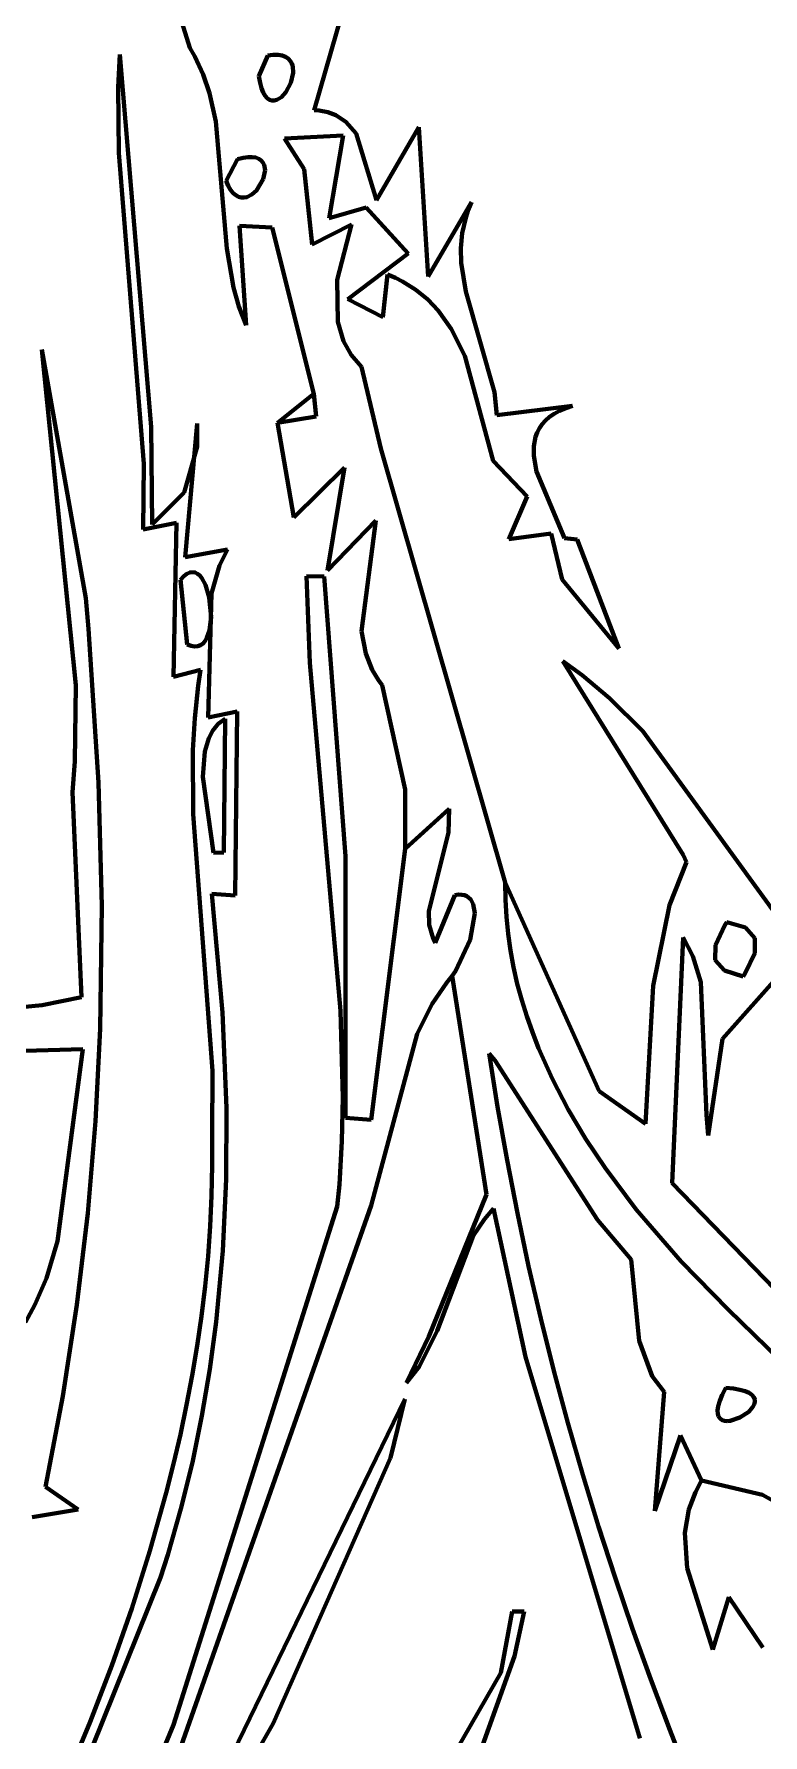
# Model space of a CAD drawing. Header units: millimetres. Extents: x 0 to 10.4, y 0 to 8.2.
# Drawn here: x 6.667 to 7.078, y 2.69 to 3.65 of the extents above; entities that cross this region are included whole.
import ezdxf

# ---------------------------------------------------------------- set-up
doc = ezdxf.new("R2010")
doc.units = ezdxf.units.MM
for name, color, linetype, lineweight in [('color#000000ff', 7, 'CONTINUOUS', 100), ('color#929292ff', 7, 'CONTINUOUS', 100), ('color#ffffffff', 7, 'CONTINUOUS', 100)]:
    doc.layers.add(name, color=color, linetype=linetype, lineweight=lineweight)

msp = doc.modelspace()

# ---------------------------------------------------------------- linework, layer by layer
at = {"layer": 'color#000000ff'}
for p, q in [((6.75461, 3.64187), (6.70283, 3.80835)), ((6.84469, 3.67582), (6.8248, 3.60665)), ((6.71434, 3.61954), (6.71516, 3.63806)), ((6.71516, 3.63806), (6.73298, 3.4279)), ((6.75745, 3.63688), (6.75461, 3.64187)), ((6.79864, 3.6374), (6.7936, 3.62582)), ((6.80177, 3.6378), (6.79864, 3.6374)), ((6.80446, 3.6378), (6.80177, 3.6378)), ((6.80673, 3.63742), (6.80446, 3.6378)), ((6.80862, 3.63672), (6.80673, 3.63742)), ((6.76216, 3.62669), (6.75745, 3.63688)), ((6.81013, 3.63572), (6.80862, 3.63672)), ((6.8113, 3.63447), (6.81013, 3.63572)), ((6.81214, 3.63301), (6.8113, 3.63447)), ((6.81162, 3.62196), (6.81294, 3.62774)), ((6.81268, 3.63138), (6.81214, 3.63301)), ((6.81294, 3.62774), (6.81268, 3.63138)), ((6.71474, 3.58256), (6.71434, 3.61954)), ((6.76575, 3.61627), (6.76216, 3.62669)), ((6.7936, 3.62582), (6.79427, 3.62212)), ((6.79427, 3.62212), (6.79509, 3.61905)), ((6.79509, 3.61905), (6.79607, 3.61659)), ((6.80877, 3.61671), (6.81162, 3.62196)), ((6.76941, 3.60027), (6.76575, 3.61627)), ((6.79607, 3.61659), (6.79716, 3.6147)), ((6.79716, 3.6147), (6.79835, 3.61333)), ((6.79835, 3.61333), (6.79962, 3.61246)), ((6.79962, 3.61246), (6.80094, 3.61203)), ((6.80094, 3.61203), (6.8023, 3.61201)), ((6.8023, 3.61201), (6.80366, 3.61236)), ((6.80366, 3.61236), (6.80633, 3.61403)), ((6.80633, 3.61403), (6.80877, 3.61671)), ((6.77548, 3.52851), (6.76941, 3.60027)), ((6.8248, 3.60665), (6.82755, 3.60642)), ((6.82755, 3.60642), (6.83256, 3.60542)), ((6.83256, 3.60542), (6.83698, 3.60374)), ((6.83698, 3.60374), (6.84259, 3.6001)), ((6.84259, 3.6001), (6.84839, 3.59351)), ((6.84108, 3.59236), (6.80816, 3.59072)), ((6.80816, 3.59072), (6.81924, 3.57333)), ((6.83322, 3.54567), (6.84108, 3.59236)), ((6.84839, 3.59351), (6.85998, 3.55593)), ((6.85998, 3.55593), (6.88391, 3.59705)), ((6.88391, 3.59705), (6.88914, 3.51285)), ((6.72867, 3.40716), (6.71474, 3.58256)), ((6.78476, 3.57982), (6.78158, 3.57906)), ((6.78754, 3.58018), (6.78476, 3.57982)), ((6.78991, 3.58017), (6.78754, 3.58018)), ((6.79192, 3.57983), (6.78991, 3.58017)), ((6.79356, 3.57919), (6.79192, 3.57983)), ((6.78158, 3.57906), (6.77512, 3.56675)), ((6.79487, 3.5783), (6.79356, 3.57919)), ((6.79586, 3.57718), (6.79487, 3.5783)), ((6.79654, 3.57587), (6.79586, 3.57718)), ((6.79614, 3.56769), (6.79709, 3.57282)), ((6.79709, 3.57282), (6.79654, 3.57587)), ((6.81924, 3.57333), (6.82362, 3.53081)), ((6.77512, 3.56675), (6.77637, 3.56392)), ((6.77637, 3.56392), (6.77771, 3.56164)), ((6.77771, 3.56164), (6.77914, 3.55988)), ((6.7897, 3.55897), (6.79234, 3.56132)), ((6.79234, 3.56132), (6.79614, 3.56769)), ((6.77914, 3.55988), (6.78062, 3.5586)), ((6.78062, 3.5586), (6.78214, 3.55775)), ((6.78214, 3.55775), (6.78368, 3.55732)), ((6.78368, 3.55732), (6.78523, 3.55726)), ((6.78523, 3.55726), (6.78676, 3.55754)), ((6.78676, 3.55754), (6.7897, 3.55897)), ((6.85418, 3.55177), (6.83322, 3.54567)), ((6.87778, 3.52577), (6.85418, 3.55177)), ((6.88914, 3.51285), (6.91351, 3.55475)), ((6.91351, 3.55475), (6.91171, 3.55029)), ((6.80121, 3.54048), (6.78277, 3.54143)), ((6.78277, 3.54143), (6.78639, 3.48524)), ((6.82362, 3.53081), (6.84587, 3.54208)), ((6.84587, 3.54208), (6.83783, 3.51089)), ((6.91025, 3.54589), (6.90829, 3.53726)), ((6.91171, 3.55029), (6.91025, 3.54589)), ((6.82455, 3.4466), (6.80121, 3.54048)), ((6.90829, 3.53726), (6.90747, 3.52882)), ((6.77923, 3.5066), (6.77548, 3.52851)), ((6.84374, 3.50008), (6.87778, 3.52577)), ((6.90747, 3.52882), (6.90763, 3.52054)), ((6.86621, 3.51384), (6.86358, 3.48983)), ((6.87058, 3.512), (6.86621, 3.51384)), ((6.90763, 3.52054), (6.91025, 3.50432)), ((6.78229, 3.49583), (6.77923, 3.5066)), ((6.83783, 3.51089), (6.83813, 3.48724)), ((6.87469, 3.50995), (6.87058, 3.512)), ((6.88221, 3.50523), (6.87469, 3.50995)), ((6.88885, 3.49976), (6.88221, 3.50523)), ((6.91025, 3.50432), (6.92654, 3.44756)), ((6.78639, 3.48524), (6.78229, 3.49583)), ((6.86358, 3.48983), (6.84374, 3.50008)), ((6.89468, 3.49362), (6.88885, 3.49976)), ((6.90206, 3.48333), (6.89468, 3.49362)), ((6.83813, 3.48724), (6.84143, 3.47622)), ((6.84143, 3.47622), (6.84563, 3.46862)), ((6.90977, 3.46801), (6.90206, 3.48333)), ((6.69045, 3.28226), (6.67129, 3.47159)), ((6.67129, 3.47159), (6.696, 3.33129)), ((6.84563, 3.46862), (6.85151, 3.46178)), ((6.92577, 3.40877), (6.90977, 3.46801)), ((6.85151, 3.46178), (6.86231, 3.41575)), ((6.82584, 3.43382), (6.82455, 3.4466)), ((6.92654, 3.44756), (6.92787, 3.43463)), ((6.92787, 3.43463), (6.97053, 3.43983)), ((6.96317, 3.43702), (6.96013, 3.43536)), ((6.96663, 3.43851), (6.96317, 3.43702)), ((6.97053, 3.43983), (6.96663, 3.43851)), ((6.73298, 3.4279), (6.73347, 3.37282)), ((6.75884, 3.42984), (6.75204, 3.35453)), ((6.75892, 3.41675), (6.75884, 3.42984)), ((6.80418, 3.43025), (6.82584, 3.43382)), ((6.81337, 3.37687), (6.80418, 3.43025)), ((6.95181, 3.42721), (6.95059, 3.42485)), ((6.95335, 3.42945), (6.95181, 3.42721)), ((6.95524, 3.43156), (6.95335, 3.42945)), ((6.95749, 3.43354), (6.95524, 3.43156)), ((6.96013, 3.43536), (6.95749, 3.43354)), ((6.75155, 3.39087), (6.75892, 3.41675)), ((6.94968, 3.42237), (6.94869, 3.41713)), ((6.94869, 3.41713), (6.9487, 3.41157)), ((6.95059, 3.42485), (6.94968, 3.42237)), ((6.7284, 3.37001), (6.72867, 3.40716)), ((6.86231, 3.41575), (6.93256, 3.17091)), ((6.94489, 3.38859), (6.92577, 3.40877)), ((6.9487, 3.41157), (6.95023, 3.40281)), ((6.84194, 3.40511), (6.81337, 3.37687)), ((6.8323, 3.34691), (6.84194, 3.40511)), ((6.95023, 3.40281), (6.96592, 3.36509)), ((6.73347, 3.37282), (6.75155, 3.39087)), ((6.93464, 3.36452), (6.94489, 3.38859)), ((6.74712, 3.3738), (6.7284, 3.37001)), ((6.74549, 3.28696), (6.74712, 3.3738)), ((6.85956, 3.37504), (6.8323, 3.34691)), ((6.85147, 3.31275), (6.85956, 3.37504)), ((6.75204, 3.35453), (6.776, 3.35872)), ((6.776, 3.35872), (6.77134, 3.34971)), ((6.95839, 3.36776), (6.93464, 3.36452)), ((6.96457, 3.34176), (6.95839, 3.36776)), ((6.96592, 3.36509), (6.97311, 3.36449)), ((6.97311, 3.36449), (6.99655, 3.30285)), ((6.77134, 3.34971), (6.76693, 3.33394)), ((6.75131, 3.34364), (6.74953, 3.34167)), ((6.74953, 3.34167), (6.75316, 3.30524)), ((6.75301, 3.34499), (6.75131, 3.34364)), ((6.75464, 3.34577), (6.75301, 3.34499)), ((6.75619, 3.34602), (6.75464, 3.34577)), ((6.75766, 3.34579), (6.75619, 3.34602)), ((6.75903, 3.34512), (6.75766, 3.34579)), ((6.76032, 3.34405), (6.75903, 3.34512)), ((6.7615, 3.34262), (6.76032, 3.34405)), ((6.76353, 3.33887), (6.7615, 3.34262)), ((6.99655, 3.30285), (6.96457, 3.34176)), ((6.696, 3.33129), (6.69759, 3.31399)), ((6.76569, 3.33161), (6.76353, 3.33887)), ((6.76693, 3.33394), (6.76512, 3.26399)), ((6.76666, 3.3207), (6.76569, 3.33161)), ((6.76577, 3.31307), (6.76666, 3.3207)), ((6.69759, 3.31399), (6.70329, 3.22729)), ((6.76432, 3.30888), (6.76577, 3.31307)), ((6.85389, 3.30008), (6.85147, 3.31275)), ((6.75316, 3.30524), (6.75538, 3.30437)), ((6.75538, 3.30437), (6.75738, 3.30404)), ((6.75738, 3.30404), (6.75917, 3.30419)), ((6.75917, 3.30419), (6.76076, 3.3048)), ((6.76076, 3.3048), (6.76214, 3.30581)), ((6.76214, 3.30581), (6.76333, 3.30719)), ((6.76333, 3.30719), (6.76432, 3.30888)), ((6.85758, 3.29094), (6.85389, 3.30008)), ((6.68989, 3.2391), (6.69045, 3.28226)), ((6.76079, 3.29082), (6.74549, 3.28696)), ((6.75942, 3.28177), (6.76079, 3.29082)), ((6.8611, 3.28505), (6.85758, 3.29094)), ((6.8632, 3.28219), (6.8611, 3.28505)), ((6.87609, 3.22328), (6.8632, 3.28219)), ((6.75745, 3.26368), (6.75942, 3.28177)), ((6.75641, 3.24559), (6.75745, 3.26368)), ((6.76512, 3.26399), (6.78139, 3.26734)), ((6.77455, 3.2633), (6.77071, 3.26035)), ((6.77393, 3.18776), (6.77455, 3.2633)), ((6.78139, 3.26734), (6.78026, 3.16355)), ((6.76767, 3.25667), (6.76537, 3.25234)), ((6.77071, 3.26035), (6.76767, 3.25667)), ((6.75658, 3.20942), (6.75641, 3.24559)), ((6.76312, 3.24486), (6.76201, 3.23054)), ((6.76537, 3.25234), (6.76312, 3.24486)), ((6.68849, 3.22182), (6.68989, 3.2391)), ((6.70329, 3.22729), (6.70502, 3.15782)), ((6.76201, 3.23054), (6.76808, 3.18763)), ((6.69366, 3.10614), (6.68849, 3.22182)), ((6.87614, 3.1898), (6.87609, 3.22328)), ((6.76739, 3.06463), (6.75658, 3.20942)), ((6.90084, 3.21246), (6.87614, 3.1898)), ((6.90045, 3.19908), (6.90084, 3.21246)), ((6.88937, 3.15478), (6.90045, 3.19908)), ((6.76808, 3.18763), (6.77393, 3.18776)), ((6.93256, 3.17091), (6.93265, 3.16118)), ((6.70502, 3.15782), (6.70405, 3.08836)), ((6.78026, 3.16355), (6.7671, 3.16456)), ((6.7671, 3.16456), (6.77315, 3.09763)), ((6.90409, 3.16382), (6.89297, 3.13677)), ((6.90616, 3.16406), (6.90409, 3.16382)), ((6.90798, 3.16402), (6.90616, 3.16406)), ((6.90958, 3.16371), (6.90798, 3.16402)), ((6.91096, 3.16314), (6.90958, 3.16371)), ((6.9131, 3.16133), (6.91096, 3.16314)), ((6.91448, 3.15872), (6.9131, 3.16133)), ((6.9153, 3.15361), (6.91448, 3.15872)), ((6.93265, 3.16118), (6.93318, 3.15153)), ((6.88971, 3.14706), (6.88937, 3.15478)), ((6.91271, 3.13858), (6.9153, 3.15361)), ((6.93318, 3.15153), (6.93413, 3.14196)), ((6.89181, 3.13934), (6.88971, 3.14706)), ((6.89297, 3.13677), (6.89181, 3.13934)), ((6.90453, 3.12081), (6.91271, 3.13858)), ((6.93413, 3.14196), (6.93548, 3.13248)), ((6.93548, 3.13248), (6.93723, 3.12308)), ((6.90261, 3.11825), (6.90453, 3.12081)), ((6.93723, 3.12308), (6.93935, 3.11377)), ((6.92204, 2.99491), (6.90261, 3.11825)), ((6.93935, 3.11377), (6.94183, 3.10455)), ((6.65979, 3.10062), (6.67148, 3.10176)), ((6.67148, 3.10176), (6.69366, 3.10614)), ((6.94183, 3.10455), (6.94466, 3.09543)), ((6.77315, 3.09763), (6.7753, 3.04383)), ((6.94466, 3.09543), (6.94782, 3.0864)), ((6.70405, 3.08836), (6.70143, 3.03634)), ((6.94782, 3.0864), (6.9513, 3.07747)), ((6.69436, 3.07683), (6.65525, 3.07568)), ((6.68011, 2.96846), (6.69436, 3.07683)), ((6.92665, 3.07068), (6.92352, 3.07443)), ((6.92352, 3.07443), (6.92825, 3.04426)), ((6.9513, 3.07747), (6.95915, 3.05992)), ((6.76721, 3.02834), (6.76739, 3.06463)), ((6.98452, 2.98052), (6.92665, 3.07068)), ((6.95915, 3.05992), (6.9681, 3.04279)), ((6.7753, 3.04383), (6.77512, 3.00345)), ((6.92825, 3.04426), (6.93354, 3.01422)), ((6.9681, 3.04279), (6.97802, 3.02611)), ((6.70143, 3.03634), (6.69713, 2.98443)), ((6.76732, 3.01118), (6.76721, 3.02834)), ((6.97802, 3.02611), (6.98881, 3.00989)), ((6.93354, 3.01422), (6.93937, 2.98431)), ((6.76698, 2.99409), (6.76732, 3.01118)), ((6.98881, 3.00989), (7.00635, 2.98648)), ((6.76619, 2.97705), (6.76698, 2.99409)), ((6.77512, 3.00345), (6.77325, 2.96316)), ((6.88943, 2.9147), (6.92204, 2.99491)), ((6.69713, 2.98443), (6.69106, 2.9327)), ((6.92593, 2.987), (6.92082, 2.98105)), ((6.94404, 2.90326), (6.92593, 2.987)), ((7.00635, 2.98648), (7.03168, 2.95707)), ((6.76497, 2.96007), (6.76619, 2.97705)), ((6.92082, 2.98105), (6.91452, 2.97147)), ((6.93937, 2.98431), (6.94573, 2.95453)), ((7.00345, 2.9582), (6.98452, 2.98052)), ((6.67381, 2.94769), (6.68011, 2.96846)), ((6.91452, 2.97147), (6.89423, 2.91801)), ((6.76333, 2.94316), (6.76497, 2.96007)), ((6.77325, 2.96316), (6.76955, 2.92303)), ((7.00804, 2.91223), (7.00345, 2.9582)), ((7.03168, 2.95707), (7.05835, 2.92988)), ((6.66734, 2.93263), (6.67381, 2.94769)), ((6.94573, 2.95453), (6.95262, 2.92488)), ((6.76129, 2.92631), (6.76333, 2.94316)), ((6.66204, 2.92289), (6.66734, 2.93263)), ((6.69106, 2.9327), (6.68315, 2.88118)), ((7.05835, 2.92988), (7.10935, 2.8801)), ((6.75887, 2.90952), (6.76129, 2.92631)), ((6.76955, 2.92303), (6.766, 2.89642)), ((6.89423, 2.91801), (6.88401, 2.89772)), ((6.95262, 2.92488), (6.96002, 2.89537)), ((6.75607, 2.8928), (6.75887, 2.90952)), ((6.87687, 2.88859), (6.88943, 2.9147)), ((7.01544, 2.89234), (7.00804, 2.91223)), ((7.0084, 2.68817), (6.94404, 2.90326)), ((6.75291, 2.87614), (6.75607, 2.8928)), ((6.766, 2.89642), (6.76153, 2.86995)), ((6.88401, 2.89772), (6.87687, 2.88859)), ((6.96002, 2.89537), (6.96792, 2.86599)), ((7.02222, 2.88358), (7.01544, 2.89234)), ((6.68315, 2.88118), (6.67333, 2.82991)), ((7.01685, 2.81639), (7.02222, 2.88358)), ((7.05487, 2.88182), (7.05346, 2.87842)), ((7.05688, 2.88575), (7.05487, 2.88182)), ((7.06126, 2.88535), (7.05688, 2.88575)), ((7.06488, 2.88473), (7.06126, 2.88535)), ((7.06777, 2.8839), (7.06488, 2.88473)), ((7.06999, 2.88292), (7.06777, 2.8839)), ((7.0716, 2.88179), (7.06999, 2.88292)), ((7.07264, 2.88055), (7.0716, 2.88179)), ((7.07317, 2.87923), (7.07264, 2.88055)), ((7.07323, 2.87785), (7.07317, 2.87923)), ((6.74941, 2.85955), (6.75291, 2.87614)), ((6.76153, 2.86995), (6.75611, 2.84364)), ((7.0526, 2.87553), (7.05224, 2.87311)), ((7.05224, 2.87311), (7.05232, 2.87114)), ((7.05232, 2.87114), (7.0528, 2.86959)), ((7.05346, 2.87842), (7.0526, 2.87553)), ((7.0528, 2.86959), (7.05363, 2.86844)), ((7.06488, 2.86901), (7.06983, 2.87234)), ((7.06983, 2.87234), (7.07215, 2.87504)), ((7.07215, 2.87504), (7.07287, 2.87644)), ((7.07287, 2.87644), (7.07323, 2.87785)), ((6.96792, 2.86599), (6.97631, 2.83676)), ((7.05363, 2.86844), (7.05476, 2.86765)), ((7.05476, 2.86765), (7.05613, 2.8672)), ((7.05613, 2.8672), (7.05769, 2.86705)), ((7.05769, 2.86705), (7.0594, 2.86719)), ((7.0594, 2.86719), (7.06488, 2.86901)), ((6.74558, 2.84302), (6.74941, 2.85955)), ((7.0314, 2.85883), (7.01685, 2.81639)), ((7.04326, 2.83353), (7.0314, 2.85883)), ((6.74142, 2.82656), (6.74558, 2.84302)), ((6.75611, 2.84364), (6.74968, 2.81752)), ((6.97631, 2.83676), (6.98519, 2.80767)), ((7.07767, 2.82545), (7.04326, 2.83353)), ((6.67333, 2.82991), (6.69169, 2.81712)), ((6.73223, 2.79384), (6.74142, 2.82656)), ((7.12823, 2.79683), (7.07767, 2.82545)), ((6.69169, 2.81712), (6.66585, 2.81287)), ((6.74968, 2.81752), (6.74222, 2.79162)), ((6.98519, 2.80767), (6.99453, 2.77872)), ((6.72193, 2.7614), (6.73223, 2.79384)), ((6.74222, 2.79162), (6.73808, 2.77876)), ((6.73808, 2.77876), (6.65771, 2.57911)), ((6.99453, 2.77872), (7.00433, 2.74992)), ((6.71065, 2.72923), (6.72193, 2.7614)), ((6.93003, 2.72498), (6.93642, 2.75959)), ((6.93642, 2.75959), (6.94325, 2.75961)), ((6.94325, 2.75961), (6.93785, 2.73436)), ((7.00433, 2.74992), (7.01458, 2.72128)), ((6.69849, 2.69735), (6.71065, 2.72923)), ((6.93785, 2.73436), (6.8958, 2.61801)), ((6.81971, 2.53341), (6.93003, 2.72498)), ((7.01458, 2.72128), (7.02527, 2.69278)), ((6.67887, 2.65008), (6.69849, 2.69735)), ((7.02527, 2.69278), (7.03638, 2.66445))]:
    msp.add_line(p, q, dxfattribs=at)
at = {"layer": 'color#929292ff'}
for p, q in [((6.7936, 3.62582), (6.79864, 3.6374)), ((6.79864, 3.6374), (6.80177, 3.6378)), ((6.80177, 3.6378), (6.80446, 3.6378)), ((6.80446, 3.6378), (6.80673, 3.63742)), ((6.80673, 3.63742), (6.80862, 3.63672)), ((6.80862, 3.63672), (6.81013, 3.63572)), ((6.81013, 3.63572), (6.8113, 3.63447)), ((6.8113, 3.63447), (6.81214, 3.63301)), ((6.81294, 3.62774), (6.81162, 3.62196)), ((6.81214, 3.63301), (6.81268, 3.63138)), ((6.81268, 3.63138), (6.81294, 3.62774)), ((6.79427, 3.62212), (6.7936, 3.62582)), ((6.79509, 3.61905), (6.79427, 3.62212)), ((6.79607, 3.61659), (6.79509, 3.61905)), ((6.81162, 3.62196), (6.80877, 3.61671)), ((6.79716, 3.6147), (6.79607, 3.61659)), ((6.79835, 3.61333), (6.79716, 3.6147)), ((6.79962, 3.61246), (6.79835, 3.61333)), ((6.80094, 3.61203), (6.79962, 3.61246)), ((6.8023, 3.61201), (6.80094, 3.61203)), ((6.80366, 3.61236), (6.8023, 3.61201)), ((6.80633, 3.61403), (6.80366, 3.61236)), ((6.80877, 3.61671), (6.80633, 3.61403)), ((6.80418, 3.43025), (6.82455, 3.4466)), ((6.82455, 3.4466), (6.82584, 3.43382)), ((6.82584, 3.43382), (6.80418, 3.43025)), ((6.8205, 3.34381), (6.83044, 3.3436)), ((6.8223, 3.29474), (6.8205, 3.34381)), ((6.83044, 3.3436), (6.84253, 3.18582)), ((6.83958, 3.09859), (6.8223, 3.29474)), ((6.96498, 3.29575), (6.97595, 3.28783)), ((7.0329, 3.18658), (6.96498, 3.29575)), ((6.97595, 3.28783), (6.99132, 3.27497)), ((6.99132, 3.27497), (7.01004, 3.25626)), ((7.01004, 3.25626), (7.08795, 3.1491)), ((6.87614, 3.1898), (6.90084, 3.21246)), ((6.90084, 3.21246), (6.90045, 3.19908)), ((6.90045, 3.19908), (6.88937, 3.15478)), ((6.85696, 3.03701), (6.87614, 3.1898)), ((7.03471, 3.18231), (7.0329, 3.18658)), ((6.84253, 3.18582), (6.84243, 3.03811)), ((7.02517, 3.15807), (7.03471, 3.18231)), ((6.93265, 3.16118), (6.93256, 3.17091)), ((6.93256, 3.17091), (6.98549, 3.0531)), ((6.89297, 3.13677), (6.90409, 3.16382)), ((6.90409, 3.16382), (6.90616, 3.16406)), ((6.90616, 3.16406), (6.90798, 3.16402)), ((6.90798, 3.16402), (6.90958, 3.16371)), ((6.90958, 3.16371), (6.91096, 3.16314)), ((6.91096, 3.16314), (6.9131, 3.16133)), ((6.9131, 3.16133), (6.91448, 3.15872)), ((6.91448, 3.15872), (6.9153, 3.15361)), ((6.93318, 3.15153), (6.93265, 3.16118)), ((7.0159, 3.11256), (7.02517, 3.15807)), ((6.88937, 3.15478), (6.88971, 3.14706)), ((6.9153, 3.15361), (6.91271, 3.13858)), ((6.93413, 3.14196), (6.93318, 3.15153)), ((7.05754, 3.14856), (7.05635, 3.14675)), ((7.06805, 3.14542), (7.05754, 3.14856)), ((6.88971, 3.14706), (6.89181, 3.13934)), ((6.89181, 3.13934), (6.89297, 3.13677)), ((6.91271, 3.13858), (6.90453, 3.12081)), ((6.93548, 3.13248), (6.93413, 3.14196)), ((7.0328, 3.13995), (7.02664, 3.00125)), ((7.03823, 3.12939), (7.0328, 3.13995)), ((7.05635, 3.14675), (7.05101, 3.1356)), ((7.07327, 3.13957), (7.06805, 3.14542)), ((7.0732, 3.13102), (7.07327, 3.13957)), ((6.93723, 3.12308), (6.93548, 3.13248)), ((7.04285, 3.11462), (7.03823, 3.12939)), ((7.05101, 3.1356), (7.05094, 3.12707)), ((7.06783, 3.11976), (7.0732, 3.13102)), ((6.90453, 3.12081), (6.90261, 3.11825)), ((6.93935, 3.11377), (6.93723, 3.12308)), ((7.05094, 3.12707), (7.05615, 3.12118)), ((7.08831, 3.12003), (7.05506, 3.08277)), ((7.05615, 3.12118), (7.06663, 3.11793)), ((7.06663, 3.11793), (7.06783, 3.11976)), ((6.89951, 3.11444), (6.8914, 3.10251)), ((6.90261, 3.11825), (6.89951, 3.11444)), ((6.94183, 3.10455), (6.93935, 3.11377)), ((7.01166, 3.03476), (7.0159, 3.11256)), ((7.04595, 3.03979), (7.04285, 3.11462)), ((6.8914, 3.10251), (6.88294, 3.08557)), ((6.94466, 3.09543), (6.94183, 3.10455)), ((6.84097, 3.04953), (6.83958, 3.09859)), ((6.94782, 3.0864), (6.94466, 3.09543)), ((6.88294, 3.08557), (6.85687, 2.98876)), ((6.9513, 3.07747), (6.94782, 3.0864)), ((7.05506, 3.08277), (7.04688, 3.02815)), ((6.95915, 3.05992), (6.9513, 3.07747)), ((6.9681, 3.04279), (6.95915, 3.05992)), ((6.98549, 3.0531), (7.01166, 3.03476)), ((6.84047, 3.02499), (6.84097, 3.04953)), ((6.97802, 3.02611), (6.9681, 3.04279)), ((6.84243, 3.03811), (6.85696, 3.03701)), ((7.04688, 3.02815), (7.04595, 3.03979)), ((6.839, 3.00045), (6.84047, 3.02499)), ((6.98881, 3.00989), (6.97802, 3.02611)), ((7.00635, 2.98648), (6.98881, 3.00989)), ((6.83786, 2.98817), (6.839, 3.00045)), ((7.02664, 3.00125), (7.1079, 2.91726)), ((6.85687, 2.98876), (6.73091, 2.63011)), ((6.74556, 2.69572), (6.83786, 2.98817)), ((7.03168, 2.95707), (7.00635, 2.98648)), ((7.05835, 2.92988), (7.03168, 2.95707)), ((7.10935, 2.8801), (7.05835, 2.92988)), ((6.76692, 2.6549), (6.87592, 2.8795)), ((6.87592, 2.8795), (6.86784, 2.84628)), ((7.05346, 2.87842), (7.05487, 2.88182)), ((7.05487, 2.88182), (7.05688, 2.88575)), ((7.05688, 2.88575), (7.06126, 2.88535)), ((7.06126, 2.88535), (7.06488, 2.88473)), ((7.06488, 2.88473), (7.06777, 2.8839)), ((7.06777, 2.8839), (7.06999, 2.88292)), ((7.06999, 2.88292), (7.0716, 2.88179)), ((7.0716, 2.88179), (7.07264, 2.88055)), ((7.07264, 2.88055), (7.07317, 2.87923)), ((7.07317, 2.87923), (7.07323, 2.87785)), ((7.05224, 2.87311), (7.0526, 2.87553)), ((7.05232, 2.87114), (7.05224, 2.87311)), ((7.0528, 2.86959), (7.05232, 2.87114)), ((7.0526, 2.87553), (7.05346, 2.87842)), ((7.05363, 2.86844), (7.0528, 2.86959)), ((7.06983, 2.87234), (7.06488, 2.86901)), ((7.07215, 2.87504), (7.06983, 2.87234)), ((7.07287, 2.87644), (7.07215, 2.87504)), ((7.07323, 2.87785), (7.07287, 2.87644)), ((7.05476, 2.86765), (7.05363, 2.86844)), ((7.05613, 2.8672), (7.05476, 2.86765)), ((7.05769, 2.86705), (7.05613, 2.8672)), ((7.0594, 2.86719), (7.05769, 2.86705)), ((7.06488, 2.86901), (7.0594, 2.86719)), ((6.86784, 2.84628), (6.80172, 2.69652)), ((7.03972, 2.82698), (7.04326, 2.83353)), ((7.04326, 2.83353), (7.07767, 2.82545)), ((7.03605, 2.81713), (7.03972, 2.82698)), ((7.07767, 2.82545), (7.12823, 2.79683)), ((7.03384, 2.80394), (7.03605, 2.81713)), ((7.0351, 2.78412), (7.03384, 2.80394)), ((7.04955, 2.73811), (7.0351, 2.78412)), ((7.05865, 2.76778), (7.04955, 2.73811)), ((7.07785, 2.73928), (7.05865, 2.76778)), ((6.80172, 2.69652), (6.70158, 2.52201)), ((6.72139, 2.63784), (6.74556, 2.69572))]:
    msp.add_line(p, q, dxfattribs=at)
at = {"layer": 'color#ffffffff'}
for p, q in [((6.70283, 3.80835), (6.75461, 3.64187)), ((6.8248, 3.60665), (6.84469, 3.67582)), ((6.71516, 3.63806), (6.71434, 3.61954)), ((6.73298, 3.4279), (6.71516, 3.63806)), ((6.75461, 3.64187), (6.75745, 3.63688)), ((6.75745, 3.63688), (6.76216, 3.62669)), ((6.71434, 3.61954), (6.71474, 3.58256)), ((6.76216, 3.62669), (6.76575, 3.61627)), ((6.76575, 3.61627), (6.76941, 3.60027)), ((6.76941, 3.60027), (6.77548, 3.52851)), ((6.82755, 3.60642), (6.8248, 3.60665)), ((6.83256, 3.60542), (6.82755, 3.60642)), ((6.83698, 3.60374), (6.83256, 3.60542)), ((6.84259, 3.6001), (6.83698, 3.60374)), ((6.84839, 3.59351), (6.84259, 3.6001)), ((6.80816, 3.59072), (6.84108, 3.59236)), ((6.81924, 3.57333), (6.80816, 3.59072)), ((6.84108, 3.59236), (6.83322, 3.54567)), ((6.85998, 3.55593), (6.84839, 3.59351)), ((6.88391, 3.59705), (6.85998, 3.55593)), ((6.88914, 3.51285), (6.88391, 3.59705)), ((6.71474, 3.58256), (6.72867, 3.40716)), ((6.78158, 3.57906), (6.78476, 3.57982)), ((6.78476, 3.57982), (6.78754, 3.58018)), ((6.78754, 3.58018), (6.78991, 3.58017)), ((6.78991, 3.58017), (6.79192, 3.57983)), ((6.79192, 3.57983), (6.79356, 3.57919)), ((6.77512, 3.56675), (6.78158, 3.57906)), ((6.79356, 3.57919), (6.79487, 3.5783)), ((6.79487, 3.5783), (6.79586, 3.57718)), ((6.79586, 3.57718), (6.79654, 3.57587)), ((6.79709, 3.57282), (6.79614, 3.56769)), ((6.79654, 3.57587), (6.79709, 3.57282)), ((6.82362, 3.53081), (6.81924, 3.57333)), ((6.77637, 3.56392), (6.77512, 3.56675)), ((6.77771, 3.56164), (6.77637, 3.56392)), ((6.77914, 3.55988), (6.77771, 3.56164)), ((6.79234, 3.56132), (6.7897, 3.55897)), ((6.79614, 3.56769), (6.79234, 3.56132)), ((6.78062, 3.5586), (6.77914, 3.55988)), ((6.78214, 3.55775), (6.78062, 3.5586)), ((6.78368, 3.55732), (6.78214, 3.55775)), ((6.78523, 3.55726), (6.78368, 3.55732)), ((6.78676, 3.55754), (6.78523, 3.55726)), ((6.7897, 3.55897), (6.78676, 3.55754)), ((6.83322, 3.54567), (6.85418, 3.55177)), ((6.85418, 3.55177), (6.87778, 3.52577)), ((6.91351, 3.55475), (6.88914, 3.51285)), ((6.91171, 3.55029), (6.91351, 3.55475)), ((6.78639, 3.48524), (6.78277, 3.54143)), ((6.78277, 3.54143), (6.80121, 3.54048)), ((6.84587, 3.54208), (6.82362, 3.53081)), ((6.83783, 3.51089), (6.84587, 3.54208)), ((6.90829, 3.53726), (6.91025, 3.54589)), ((6.91025, 3.54589), (6.91171, 3.55029)), ((6.80121, 3.54048), (6.82455, 3.4466)), ((6.90747, 3.52882), (6.90829, 3.53726)), ((6.77548, 3.52851), (6.77923, 3.5066)), ((6.87778, 3.52577), (6.84374, 3.50008)), ((6.90763, 3.52054), (6.90747, 3.52882)), ((6.86358, 3.48983), (6.86621, 3.51384)), ((6.86621, 3.51384), (6.87058, 3.512)), ((6.91025, 3.50432), (6.90763, 3.52054)), ((6.77923, 3.5066), (6.78229, 3.49583)), ((6.83813, 3.48724), (6.83783, 3.51089)), ((6.87058, 3.512), (6.87469, 3.50995)), ((6.87469, 3.50995), (6.88221, 3.50523)), ((6.88221, 3.50523), (6.88885, 3.49976)), ((6.92654, 3.44756), (6.91025, 3.50432)), ((6.78229, 3.49583), (6.78639, 3.48524)), ((6.84374, 3.50008), (6.86358, 3.48983)), ((6.88885, 3.49976), (6.89468, 3.49362)), ((6.89468, 3.49362), (6.90206, 3.48333)), ((6.84143, 3.47622), (6.83813, 3.48724)), ((6.84563, 3.46862), (6.84143, 3.47622)), ((6.90206, 3.48333), (6.90977, 3.46801)), ((6.696, 3.33129), (6.67129, 3.47159)), ((6.67129, 3.47159), (6.69045, 3.28226)), ((6.85151, 3.46178), (6.84563, 3.46862)), ((6.90977, 3.46801), (6.92577, 3.40877)), ((6.86231, 3.41575), (6.85151, 3.46178)), ((6.82455, 3.4466), (6.80418, 3.43025)), ((6.92787, 3.43463), (6.92654, 3.44756)), ((6.97053, 3.43983), (6.92787, 3.43463)), ((6.96013, 3.43536), (6.96317, 3.43702)), ((6.96317, 3.43702), (6.96663, 3.43851)), ((6.96663, 3.43851), (6.97053, 3.43983)), ((6.73347, 3.37282), (6.73298, 3.4279)), ((6.75204, 3.35453), (6.75884, 3.42984)), ((6.75884, 3.42984), (6.75892, 3.41675)), ((6.80418, 3.43025), (6.81337, 3.37687)), ((6.95059, 3.42485), (6.95181, 3.42721)), ((6.95181, 3.42721), (6.95335, 3.42945)), ((6.95335, 3.42945), (6.95524, 3.43156)), ((6.95524, 3.43156), (6.95749, 3.43354)), ((6.95749, 3.43354), (6.96013, 3.43536)), ((6.75892, 3.41675), (6.75155, 3.39087)), ((6.94869, 3.41713), (6.94968, 3.42237)), ((6.9487, 3.41157), (6.94869, 3.41713)), ((6.94968, 3.42237), (6.95059, 3.42485)), ((6.72867, 3.40716), (6.7284, 3.37001)), ((6.93256, 3.17091), (6.86231, 3.41575)), ((6.92577, 3.40877), (6.94489, 3.38859)), ((6.95023, 3.40281), (6.9487, 3.41157)), ((6.81337, 3.37687), (6.84194, 3.40511)), ((6.84194, 3.40511), (6.8323, 3.34691)), ((6.96592, 3.36509), (6.95023, 3.40281)), ((6.75155, 3.39087), (6.73347, 3.37282)), ((6.94489, 3.38859), (6.93464, 3.36452)), ((6.7284, 3.37001), (6.74712, 3.3738)), ((6.74712, 3.3738), (6.74549, 3.28696)), ((6.8323, 3.34691), (6.85956, 3.37504)), ((6.85956, 3.37504), (6.85147, 3.31275)), ((6.776, 3.35872), (6.75204, 3.35453)), ((6.77134, 3.34971), (6.776, 3.35872)), ((6.93464, 3.36452), (6.95839, 3.36776)), ((6.95839, 3.36776), (6.96457, 3.34176)), ((6.97311, 3.36449), (6.96592, 3.36509)), ((6.99655, 3.30285), (6.97311, 3.36449)), ((6.76693, 3.33394), (6.77134, 3.34971)), ((6.74953, 3.34167), (6.75131, 3.34364)), ((6.75316, 3.30524), (6.74953, 3.34167)), ((6.75131, 3.34364), (6.75301, 3.34499)), ((6.75301, 3.34499), (6.75464, 3.34577)), ((6.75464, 3.34577), (6.75619, 3.34602)), ((6.75619, 3.34602), (6.75766, 3.34579)), ((6.75766, 3.34579), (6.75903, 3.34512)), ((6.75903, 3.34512), (6.76032, 3.34405)), ((6.76032, 3.34405), (6.7615, 3.34262)), ((6.7615, 3.34262), (6.76353, 3.33887)), ((6.83044, 3.3436), (6.8205, 3.34381)), ((6.8205, 3.34381), (6.8223, 3.29474)), ((6.84253, 3.18582), (6.83044, 3.3436)), ((6.96457, 3.34176), (6.99655, 3.30285)), ((6.69759, 3.31399), (6.696, 3.33129)), ((6.76353, 3.33887), (6.76569, 3.33161)), ((6.76512, 3.26399), (6.76693, 3.33394)), ((6.76569, 3.33161), (6.76666, 3.3207)), ((6.76666, 3.3207), (6.76577, 3.31307)), ((6.70329, 3.22729), (6.69759, 3.31399)), ((6.76577, 3.31307), (6.76432, 3.30888)), ((6.85147, 3.31275), (6.85389, 3.30008)), ((6.75538, 3.30437), (6.75316, 3.30524)), ((6.75738, 3.30404), (6.75538, 3.30437)), ((6.75917, 3.30419), (6.75738, 3.30404)), ((6.76076, 3.3048), (6.75917, 3.30419)), ((6.76214, 3.30581), (6.76076, 3.3048)), ((6.76333, 3.30719), (6.76214, 3.30581)), ((6.76432, 3.30888), (6.76333, 3.30719)), ((6.8223, 3.29474), (6.83958, 3.09859)), ((6.85389, 3.30008), (6.85758, 3.29094)), ((6.97595, 3.28783), (6.96498, 3.29575)), ((6.96498, 3.29575), (7.0329, 3.18658)), ((6.69045, 3.28226), (6.68989, 3.2391)), ((6.74549, 3.28696), (6.76079, 3.29082)), ((6.76079, 3.29082), (6.75942, 3.28177)), ((6.85758, 3.29094), (6.8611, 3.28505)), ((6.8611, 3.28505), (6.8632, 3.28219)), ((6.8632, 3.28219), (6.87609, 3.22328)), ((6.99132, 3.27497), (6.97595, 3.28783)), ((6.75942, 3.28177), (6.75745, 3.26368)), ((7.01004, 3.25626), (6.99132, 3.27497)), ((6.75745, 3.26368), (6.75641, 3.24559)), ((6.78139, 3.26734), (6.76512, 3.26399)), ((6.77071, 3.26035), (6.77455, 3.2633)), ((6.77455, 3.2633), (6.77393, 3.18776)), ((6.78026, 3.16355), (6.78139, 3.26734)), ((6.76537, 3.25234), (6.76767, 3.25667)), ((6.76767, 3.25667), (6.77071, 3.26035)), ((7.08795, 3.1491), (7.01004, 3.25626)), ((6.75641, 3.24559), (6.75658, 3.20942)), ((6.76201, 3.23054), (6.76312, 3.24486)), ((6.76312, 3.24486), (6.76537, 3.25234)), ((6.68989, 3.2391), (6.68849, 3.22182)), ((6.70502, 3.15782), (6.70329, 3.22729)), ((6.76808, 3.18763), (6.76201, 3.23054)), ((6.68849, 3.22182), (6.69366, 3.10614)), ((6.87609, 3.22328), (6.87614, 3.1898)), ((6.75658, 3.20942), (6.76739, 3.06463)), ((6.77393, 3.18776), (6.76808, 3.18763)), ((6.87614, 3.1898), (6.85696, 3.03701)), ((7.0329, 3.18658), (7.03471, 3.18231)), ((6.84243, 3.03811), (6.84253, 3.18582)), ((7.03471, 3.18231), (7.02517, 3.15807)), ((6.98549, 3.0531), (6.93256, 3.17091)), ((6.70405, 3.08836), (6.70502, 3.15782)), ((6.77315, 3.09763), (6.7671, 3.16456)), ((6.7671, 3.16456), (6.78026, 3.16355)), ((7.02517, 3.15807), (7.0159, 3.11256)), ((7.05635, 3.14675), (7.05754, 3.14856)), ((7.05754, 3.14856), (7.06805, 3.14542)), ((7.02664, 3.00125), (7.0328, 3.13995)), ((7.0328, 3.13995), (7.03823, 3.12939)), ((7.05101, 3.1356), (7.05635, 3.14675)), ((7.06805, 3.14542), (7.07327, 3.13957)), ((7.07327, 3.13957), (7.0732, 3.13102)), ((7.03823, 3.12939), (7.04285, 3.11462)), ((7.05094, 3.12707), (7.05101, 3.1356)), ((7.0732, 3.13102), (7.06783, 3.11976)), ((7.05615, 3.12118), (7.05094, 3.12707)), ((7.05506, 3.08277), (7.08831, 3.12003)), ((7.06663, 3.11793), (7.05615, 3.12118)), ((7.06783, 3.11976), (7.06663, 3.11793)), ((6.8914, 3.10251), (6.89951, 3.11444)), ((6.89951, 3.11444), (6.90261, 3.11825)), ((6.90261, 3.11825), (6.92204, 2.99491)), ((7.0159, 3.11256), (7.01166, 3.03476)), ((7.04285, 3.11462), (7.04595, 3.03979)), ((6.67148, 3.10176), (6.65979, 3.10062)), ((6.69366, 3.10614), (6.67148, 3.10176)), ((6.88294, 3.08557), (6.8914, 3.10251)), ((6.7753, 3.04383), (6.77315, 3.09763)), ((6.83958, 3.09859), (6.84097, 3.04953)), ((6.70143, 3.03634), (6.70405, 3.08836)), ((6.85687, 2.98876), (6.88294, 3.08557)), ((7.04688, 3.02815), (7.05506, 3.08277)), ((6.65525, 3.07568), (6.69436, 3.07683)), ((6.69436, 3.07683), (6.68011, 2.96846)), ((6.92825, 3.04426), (6.92352, 3.07443)), ((6.92352, 3.07443), (6.92665, 3.07068)), ((6.76739, 3.06463), (6.76721, 3.02834)), ((6.92665, 3.07068), (6.98452, 2.98052)), ((7.01166, 3.03476), (6.98549, 3.0531)), ((6.77512, 3.00345), (6.7753, 3.04383)), ((6.84097, 3.04953), (6.84047, 3.02499)), ((6.93354, 3.01422), (6.92825, 3.04426)), ((6.69713, 2.98443), (6.70143, 3.03634)), ((6.85696, 3.03701), (6.84243, 3.03811)), ((7.04595, 3.03979), (7.04688, 3.02815)), ((6.76721, 3.02834), (6.76732, 3.01118)), ((6.84047, 3.02499), (6.839, 3.00045)), ((6.93937, 2.98431), (6.93354, 3.01422)), ((6.76732, 3.01118), (6.76698, 2.99409)), ((6.76698, 2.99409), (6.76619, 2.97705)), ((6.77325, 2.96316), (6.77512, 3.00345)), ((6.839, 3.00045), (6.83786, 2.98817)), ((6.92204, 2.99491), (6.88943, 2.9147)), ((7.1079, 2.91726), (7.02664, 3.00125)), ((6.69106, 2.9327), (6.69713, 2.98443)), ((6.73091, 2.63011), (6.85687, 2.98876)), ((6.83786, 2.98817), (6.74556, 2.69572)), ((6.92082, 2.98105), (6.92593, 2.987)), ((6.92593, 2.987), (6.94404, 2.90326)), ((6.76619, 2.97705), (6.76497, 2.96007)), ((6.91452, 2.97147), (6.92082, 2.98105)), ((6.94573, 2.95453), (6.93937, 2.98431)), ((6.98452, 2.98052), (7.00345, 2.9582)), ((6.68011, 2.96846), (6.67381, 2.94769)), ((6.89423, 2.91801), (6.91452, 2.97147)), ((6.76497, 2.96007), (6.76333, 2.94316)), ((6.76955, 2.92303), (6.77325, 2.96316)), ((7.00345, 2.9582), (7.00804, 2.91223)), ((6.67381, 2.94769), (6.66734, 2.93263)), ((6.95262, 2.92488), (6.94573, 2.95453)), ((6.76333, 2.94316), (6.76129, 2.92631)), ((6.66734, 2.93263), (6.66204, 2.92289)), ((6.68315, 2.88118), (6.69106, 2.9327)), ((6.76129, 2.92631), (6.75887, 2.90952)), ((6.766, 2.89642), (6.76955, 2.92303)), ((6.88401, 2.89772), (6.89423, 2.91801)), ((6.96002, 2.89537), (6.95262, 2.92488)), ((6.75887, 2.90952), (6.75607, 2.8928)), ((6.88943, 2.9147), (6.87687, 2.88859)), ((7.00804, 2.91223), (7.01544, 2.89234)), ((6.94404, 2.90326), (7.0084, 2.68817)), ((6.75607, 2.8928), (6.75291, 2.87614)), ((6.76153, 2.86995), (6.766, 2.89642)), ((6.87687, 2.88859), (6.88401, 2.89772)), ((6.96792, 2.86599), (6.96002, 2.89537)), ((7.01544, 2.89234), (7.02222, 2.88358)), ((6.67333, 2.82991), (6.68315, 2.88118)), ((6.87592, 2.8795), (6.76692, 2.6549)), ((6.86784, 2.84628), (6.87592, 2.8795)), ((7.02222, 2.88358), (7.01685, 2.81639)), ((6.75291, 2.87614), (6.74941, 2.85955)), ((6.75611, 2.84364), (6.76153, 2.86995)), ((6.97631, 2.83676), (6.96792, 2.86599)), ((6.74941, 2.85955), (6.74558, 2.84302)), ((7.01685, 2.81639), (7.0314, 2.85883)), ((7.0314, 2.85883), (7.04326, 2.83353)), ((6.74558, 2.84302), (6.74142, 2.82656)), ((6.74968, 2.81752), (6.75611, 2.84364)), ((6.80172, 2.69652), (6.86784, 2.84628)), ((6.98519, 2.80767), (6.97631, 2.83676)), ((7.04326, 2.83353), (7.03972, 2.82698)), ((6.69169, 2.81712), (6.67333, 2.82991)), ((6.74142, 2.82656), (6.73223, 2.79384)), ((7.03972, 2.82698), (7.03605, 2.81713)), ((6.66585, 2.81287), (6.69169, 2.81712)), ((6.74222, 2.79162), (6.74968, 2.81752)), ((7.03605, 2.81713), (7.03384, 2.80394)), ((6.99453, 2.77872), (6.98519, 2.80767)), ((7.03384, 2.80394), (7.0351, 2.78412)), ((6.73223, 2.79384), (6.72193, 2.7614)), ((6.73808, 2.77876), (6.74222, 2.79162)), ((7.0351, 2.78412), (7.04955, 2.73811)), ((6.65771, 2.57911), (6.73808, 2.77876)), ((7.00433, 2.74992), (6.99453, 2.77872)), ((7.04955, 2.73811), (7.05865, 2.76778)), ((7.05865, 2.76778), (7.07785, 2.73928)), ((6.72193, 2.7614), (6.71065, 2.72923)), ((6.93642, 2.75959), (6.93003, 2.72498)), ((6.94325, 2.75961), (6.93642, 2.75959)), ((6.93785, 2.73436), (6.94325, 2.75961)), ((7.01458, 2.72128), (7.00433, 2.74992)), ((6.71065, 2.72923), (6.69849, 2.69735)), ((6.8958, 2.61801), (6.93785, 2.73436)), ((6.93003, 2.72498), (6.81971, 2.53341)), ((7.02527, 2.69278), (7.01458, 2.72128)), ((6.69849, 2.69735), (6.67887, 2.65008)), ((6.70158, 2.52201), (6.80172, 2.69652)), ((6.74556, 2.69572), (6.72139, 2.63784)), ((7.03638, 2.66445), (7.02527, 2.69278))]:
    msp.add_line(p, q, dxfattribs=at)

doc.saveas('drawing.dxf')
